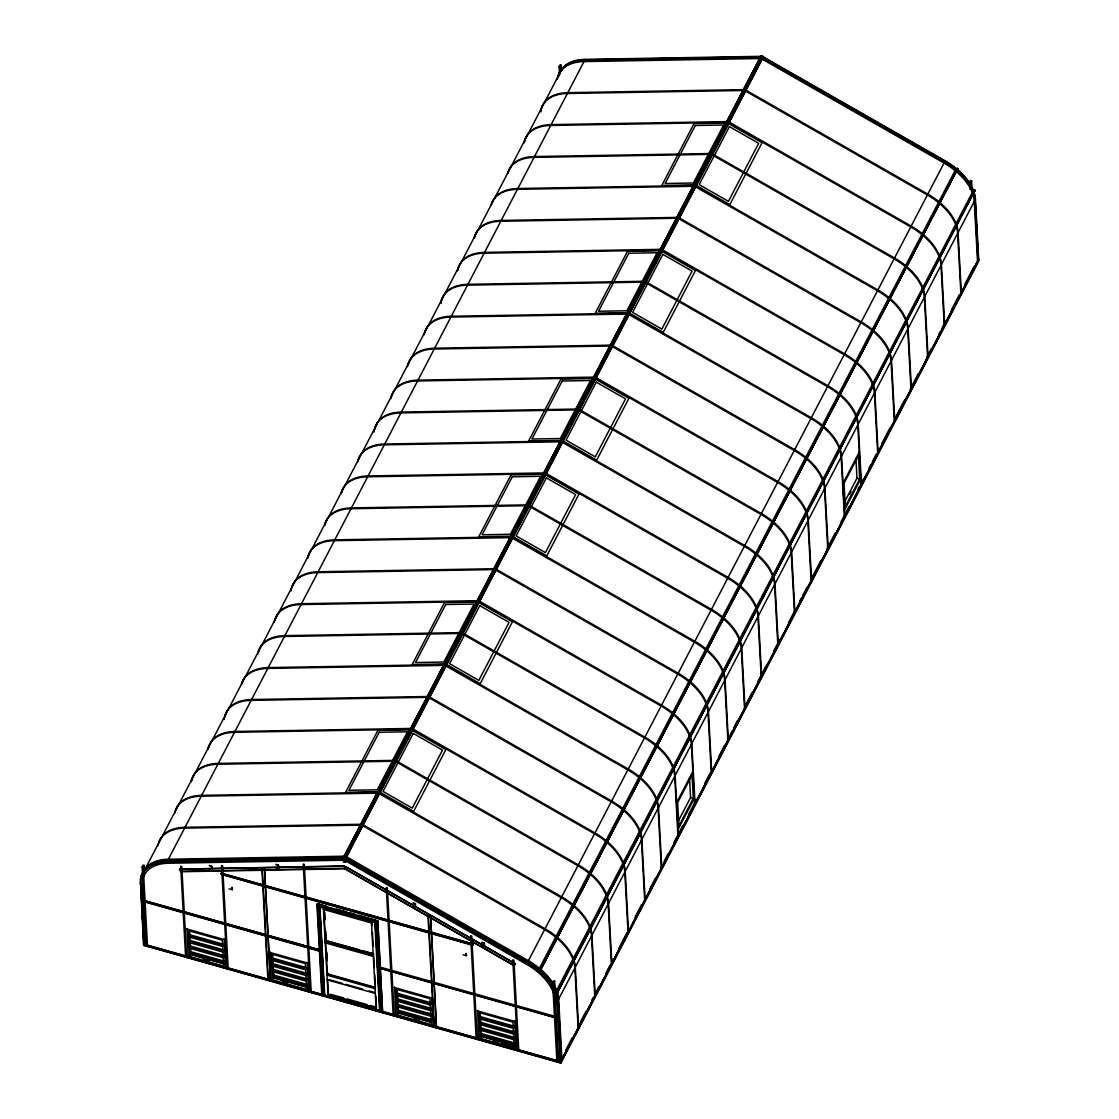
<?xml version="1.0" encoding="UTF-8"?>
<svg xmlns="http://www.w3.org/2000/svg" width="1119" height="1119" viewBox="0 0 1119 1119"><rect width="100%" height="100%" fill="white"/><g stroke="black" fill="none" stroke-linecap="round" stroke-linejoin="round"><path stroke-width="1.5" d="M189.251 935.568L189.069 936.995L222.625 946.45L223.45 944.254L189.908 934.799L189.251 935.568L222.793 945.023M189.726 936.225L189.908 934.799M189.559 941.205L223.101 950.66L222.933 952.087L189.377 942.632L189.559 941.205L190.202 940.436L223.758 949.891M190.202 940.436L189.377 942.632M223.884 956.969L223.24 957.724L189.684 948.269L189.866 946.842L190.51 946.073L224.066 955.528M190.51 946.073L189.684 948.269M223.534 963.361L224.373 961.165L190.817 951.709L190.16 952.479L189.992 953.906L223.534 963.361L224.192 962.606M190.65 953.15L190.817 951.709M223.24 957.724L223.408 956.297L189.866 946.842M272.253 958.969L305.809 968.425L305.627 969.851L272.085 960.396L272.253 958.969L272.91 958.2L306.466 967.655M272.085 960.396L272.91 958.2M272.56 964.606L306.116 974.062L305.935 975.488L272.393 966.033L272.56 964.606L273.218 963.837L306.774 973.292M273.218 963.837L272.393 966.033M307.068 978.929L306.242 981.125L272.7 971.67L272.868 970.243L273.526 969.474L307.068 978.929L306.9 980.356M273.526 969.474L272.7 971.67M273.176 975.88L272.994 977.307L306.55 986.762L307.375 984.566L273.833 975.111L273.176 975.88L306.718 985.335M273.651 976.537L273.833 975.111M430.857 1004.191L430.214 1004.96L396.658 995.504L396.839 994.078L397.483 993.308L431.039 1002.764M397.483 993.308L396.658 995.504M396.965 1001.141L397.791 998.945L431.347 1008.401L430.507 1010.597L396.965 1001.141L397.791 998.945M430.815 1016.234L431.64 1014.038L398.098 1004.582L397.441 1005.352L397.273 1006.778L430.815 1016.234L431.472 1015.479M397.916 1006.023L398.098 1004.582M397.749 1010.989L397.567 1012.415L431.123 1021.871L431.305 1020.444L397.749 1010.989L398.406 1010.219L431.948 1019.689M398.224 1011.66L398.406 1010.219M479.673 1018.905L480.499 1016.709L514.041 1026.165L513.215 1028.361L479.673 1018.905L480.499 1016.709M513.523 1033.998L514.348 1031.802L480.806 1022.346L480.149 1023.116L479.967 1024.542L513.523 1033.998L514.181 1033.229M480.624 1023.773L480.806 1022.346M514.656 1037.439L481.114 1027.983L480.457 1028.753L480.275 1030.179L513.831 1039.635L514.488 1038.866M480.932 1029.41L481.114 1027.983M514.782 1044.503L514.139 1045.272L480.583 1035.816L480.764 1034.39L481.408 1033.62L514.964 1043.076M481.408 1033.62L480.583 1035.816M513.831 1039.635L513.999 1038.208L480.457 1028.753M146.449 946.24L142.155 866.959L143.106 865.127L144.183 865.435L144.463 870.61M559.5 73.588L559.122 66.692L560.073 64.874L561.165 65.182L561.444 70.343M147.526 946.548L143.232 867.267L144.183 865.435M560.493 72.175L560.213 67L561.165 65.182M145.526 868.344L558.591 75.393M978.496 259.72L560.787 1061.861L143.54 944.254L140.532 883.199M144.505 900.683L322.188 950.577L144.505 900.683L144.561 901.872L322.16 951.933M140.253 883.716A50.761 30.129 27.5 0 1 167.221 861.448L585.153 59.363L762.249 56.314L945.177 160.842A50.761 30.129 27.5 0 1 970.229 184.006M344.204 865.98L345.519 868.778L180.914 871.729L179.474 869.169L344.204 865.98L345.519 868.288L180.914 871.239L179.6 868.917M143.54 944.254L143.973 943.415M146.337 944.086L145.904 944.926L142.631 884.388A48.201 28.618 27.5 0 1 168.242 863.239L344.428 860.203L526.406 964.186A48.201 28.618 27.5 0 1 555.136 1000.652L558.409 1061.19L558.843 1060.364M557.458 1062.099L557.486 1060.742L147.009 945.051L146.995 946.394M224.262 938.953L225.52 967.809L188.244 957.304L186.985 928.448M221.24 873.226L472.945 943.988L472.931 945.331L221.296 874.415L221.24 873.226L472.945 943.988M189.88 956.591L188.468 930.63L222.359 940.184L223.772 966.145L189.88 956.591L190.901 954.633L224.793 964.186M264.532 868.931L270.462 981.195L264.532 868.931L262.308 868.316L268.378 980.328M307.277 962.354L308.536 991.21L271.26 980.692L270.001 951.849M272.896 979.992L271.483 954.031L305.375 963.585L306.774 989.546L272.896 979.992L273.903 978.034L307.795 987.587M760.976 55.95L343.071 858.259L760.976 55.95L763.522 56.663L763.717 60.23M319.544 904.516L324.37 996.4L319.544 904.516L317.32 903.886L322.272 995.518M378.544 791.72L410.813 729.798L377.886 730.357L345.631 792.294L376.809 791.748M167.221 861.448L344.33 858.399L762.249 56.314M760.99 56.174L763.214 56.803L345.295 858.888L345.463 862.008L343.253 861.602L345.785 862.315L345.603 858.749L763.522 56.663M344.232 868.414L514.264 965.683L344.232 868.414L345.463 866.526L515.495 963.795L514.264 965.683M327.993 973.166L326.972 975.125L375.047 988.678M323.307 994.329L318.146 904.404L318.369 906.026L376.613 922.448M376.655 920.294L376.404 921.133L318.16 904.711L318.411 903.886L326.734 906.222M377.788 920.937L382.614 1012.807L377.788 920.937L375.564 920.308L380.516 1011.94M373.886 953.975L325.531 940.953L323.797 908.698M380.67 1010.023L379.649 1011.982L374.753 921.538L319.894 906.082L324.804 996.511M430.577 915.748L436.522 1028.011L430.577 915.748L428.353 915.118L434.424 1027.13M381.551 1010.751L376.39 920.825M431.85 997.463L433.109 1026.319L395.832 1015.814L394.573 986.958M397.469 1015.101L396.056 989.14L429.948 998.694L431.347 1024.654L397.469 1015.101L398.476 1013.143L397.175 988.916M514.852 1020.864L516.125 1049.72L478.848 1039.201L477.575 1010.359M481.492 1036.544L515.383 1046.097L514.362 1048.055L480.471 1038.502L481.492 1036.544L480.177 1012.317M146.715 945.149L146.771 946.184L143.596 945.289L560.857 1063.05L557.514 1001.323A50.761 30.129 27.5 0 0 527.259 962.927L945.177 160.842M539.624 971.194L957.724 168.423L539.848 971.404L538.141 970.774L956.074 168.689L957.556 169.109L539.624 971.194L538.155 970.928M539.848 971.404L957.724 168.423M556.926 1061.945L552.632 982.65L553.583 980.831L554.66 981.139L555.038 988.035M969.977 189.293L969.6 182.397L970.551 180.565L971.628 180.872L972.103 189.489M557.877 1060.113L558.954 1060.42L558.003 1062.253L553.709 982.958L554.66 981.139M971.628 180.872L970.677 182.705L969.6 182.397M974.761 190.188L557.094 993.224L555.402 992.749L973.32 190.51L974.971 190.244L557.094 993.224A50.761 30.129 27.5 0 1 558.227 999.952L561.5 1060.49M555.402 992.749L556.87 993.015L974.971 190.244M557.514 1001.323L975.432 199.238A50.761 30.129 27.5 0 0 972.131 187.46M555.066 1017.577L377.467 967.515L555.066 1017.577L555.094 1016.374L377.397 966.326M676.533 802.827L692.955 771.299M860.805 478.806L844.369 510.32L842.915 483.492L859.35 451.964L858.665 451.768M677.792 822.087L690.577 797.553L689.5 777.593M844.188 502.753L856.972 478.219L855.895 458.258M849.489 494.556L851.041 491.549M693.29 798.309L678.911 825.92L677.652 802.645L692.032 775.033L693.29 798.309L690.577 797.553M859.686 478.974L845.293 506.585L844.034 483.31L858.427 455.699L859.686 478.974L856.972 478.219M677.988 829.655L694.409 798.141M565.724 1050.237L572.173 1037.859M580.243 1022.374L585.894 1011.534M591.545 1000.694L593.154 997.589M594.762 994.497L598.805 986.748M606.064 972.817L610.093 965.082M611.715 961.976L613.324 958.885M618.975 948.045L627.046 932.561M635.102 917.076L641.565 904.684M649.635 889.199L655.286 878.359M660.923 867.519L662.546 864.428M664.154 861.336L668.183 853.587M673.834 842.747L682.716 825.724M688.353 814.884L696.424 799.4M704.494 783.915L710.145 773.075M719.013 756.038L724.664 745.198M730.315 734.358L731.924 731.266M733.532 728.161L737.575 720.426M744.834 706.495L752.094 692.549M757.745 681.709L760.165 677.065M761.773 673.974L765.816 666.225M773.872 650.74L779.523 639.9M788.405 622.877L794.056 612.037M799.693 601.197L801.316 598.092M802.924 595L806.953 587.265M812.604 576.425L820.675 560.941M827.123 548.548L835.194 533.064M840.845 522.223L848.915 506.739M857.783 489.702L859.406 486.611M861.015 483.52L863.434 478.862M869.085 468.036L870.694 464.931M872.302 461.839L876.345 454.09M881.996 443.25L890.053 427.766M895.704 416.925L904.586 399.903M910.223 389.062L918.293 373.578M927.175 356.541L931.204 348.806M938.463 334.861L940.086 331.77M941.694 328.678L945.723 320.929M951.374 310.089L959.445 294.605M965.096 283.764L973.964 266.728M560.759 1061.274L978.677 259.188M563.808 1055.609L575.096 1033.928M576.705 1030.837L589.615 1006.065M591.238 1002.96L604.148 978.188M605.757 975.097L629.955 928.644M633.186 922.448L644.488 900.767M646.097 897.676L659.007 872.89M660.616 869.799L699.347 795.469M702.578 789.287L710.635 773.788M712.257 770.697L713.866 767.606M715.475 764.501L728.385 739.729M730.008 736.638L742.918 711.852M744.527 708.761L768.725 662.308M771.145 657.664L780.027 640.627M781.635 637.536L783.258 634.431M784.867 631.34L797.777 606.568M799.386 603.463L823.598 557.01M826.018 552.366L838.117 529.147M840.537 524.503L849.405 507.466M851.027 504.375L852.636 501.27M854.245 498.179L867.155 473.407M868.778 470.302L892.976 423.849M895.396 419.205L907.495 395.972M909.915 391.328L918.797 374.305M920.405 371.2L922.028 368.109M923.637 365.004L936.547 340.232M938.156 337.141L962.368 290.688M964.788 286.044L976.887 262.811M557.458 1061.945L560.633 1062.84L978.552 260.755M560.857 1063.05L978.775 260.965L975.432 199.238M430.507 1010.597L431.165 1009.842M513.215 1028.361L513.873 1027.592M179.474 869.169L344.079 866.218M956.074 168.843L957.766 169.319M559.122 66.692L560.213 67M973.32 190.664L975.027 191.139M343.057 858.035L345.603 858.749M264.406 869.183L261.86 868.47L267.931 980.482M430.451 915.985L427.92 915.272L433.976 1027.284M473.001 945.023L221.38 874.093L221.324 873.058M336.721 909.034L346.708 911.859M350.037 912.796L355.017 914.195M358.346 915.132L374.991 919.832M377.662 921.175L316.873 904.04L321.838 995.686M318.258 906.488L376.502 922.909M325.447 909.16L330.427 910.558M333.742 911.495L350.317 916.167M353.632 917.104L358.612 918.503M361.927 919.44L370.207 921.776M323.419 909.411L371.494 922.965M142.155 866.959L143.232 867.267M552.632 982.65L553.709 982.958M142.924 875.604L143.176 876.555L141.484 876.079L142.966 876.345L142.924 875.604L142.966 876.345M358.961 949.779L325.811 940.422L325.349 931.945M362.276 950.702L372.235 953.514M373.242 955.22L325.167 941.666L326.188 939.708L325.727 931.162M335.546 944.954L360.416 951.961M363.731 952.898L373.676 955.71L374.319 967.585M325.223 942.869L373.312 956.423M322.244 951.626L144.645 901.564L144.589 900.529M186.719 928.966L223.996 939.484M269.721 952.367L306.998 962.872M394.294 987.476L431.57 997.994M477.309 1010.877L514.586 1021.381M327.615 973.88L374.04 986.972M396.839 994.078L430.381 1003.533M479.841 1017.479L513.397 1026.934M193.083 937.176L198.119 938.589M204.819 940.492L209.854 941.904M213.211 942.855L218.247 944.268M272.742 959.626L277.764 961.053M284.478 962.941L289.513 964.354M292.87 965.305L301.249 967.669M407.372 997.575L412.407 999.001M415.764 999.938L424.157 1002.302M487.031 1020.024L492.066 1021.451M495.423 1022.388L503.802 1024.752M329.224 979.684L342.498 983.419M345.813 984.356L362.388 989.028M369.018 990.902L373.998 992.301M327.238 979.866L375.313 993.42M397.133 999.715L430.689 1009.17M480.149 1023.116L513.691 1032.571M205.127 946.128L210.162 947.541M276.393 966.215L281.428 967.627M284.785 968.578L289.821 969.991M407.68 1003.211L412.715 1004.638M487.338 1025.661L492.374 1027.088M272.868 970.243L306.424 979.698M397.441 1005.352L430.997 1014.807M205.434 951.765L210.47 953.178M217.184 955.066L222.205 956.493M276.701 971.851L281.736 973.264M296.829 977.53L301.864 978.943M399.595 1006.485L404.63 1007.911M407.987 1008.848L413.023 1010.275M419.723 1012.163L424.758 1013.576M499.382 1034.613L504.417 1036.04M190.16 952.479L223.716 961.934M480.764 1034.39L514.306 1043.845M197.35 955.039L202.385 956.451M217.478 960.703L222.513 962.13M277.008 977.488L282.044 978.901M288.744 980.803L293.779 982.216M297.136 983.167L305.529 985.531M399.903 1012.122L404.938 1013.548M411.652 1015.437L416.674 1016.863M420.031 1017.8L425.066 1019.227M491.297 1037.886L496.332 1039.313M499.689 1040.25L508.082 1042.614M398.476 1013.143L430.759 1022.248M330.399 994.259L343.659 997.994M346.974 998.931L366.864 1004.54M370.179 1005.477L375.159 1006.876M203.854 959.291L208.903 960.717M282.925 981.573L287.961 983M414.142 1018.556L419.177 1019.982M493.199 1040.852L498.249 1042.265M501.62 1043.216L506.655 1044.642M509.033 1045.482L513.901 1046.852M328.063 995.099L376.138 1008.653M143.498 943.667L147.121 944.674M557.752 1060.406L561.053 1061.344L557.78 1000.806A50.761 30.129 27.5 0 0 553.583 987.294M557.542 1061.777L147.065 946.087L147.009 945.051M557.052 992.343L556.87 993.015M762.277 56.831L784.923 69.77M787.944 71.49L877.002 122.377M880.024 124.111L916.251 144.813M919.272 146.533L944.94 161.192A50.033 29.695 27.5 0 1 951.066 165.066M344.33 858.399L527.259 962.927M345.449 866.61L515.481 963.879M978.44 260.293L975.167 199.755A50.761 30.129 27.5 0 0 944.912 161.36L761.983 56.831L584.873 59.88A50.761 30.129 27.5 0 0 558.451 76.022M978.272 260.615L974.999 200.077A50.761 30.129 27.5 0 0 944.744 161.668L761.815 57.139L584.719 60.188A50.761 30.129 27.5 0 0 558.283 76.344M977.992 261.147L974.719 200.609A50.761 30.129 27.5 0 0 944.464 162.213L761.535 57.684L584.426 60.734A50.761 30.129 27.5 0 0 558.003 76.875M977.558 261.986L974.285 201.448A50.761 30.129 27.5 0 0 944.03 163.052L761.102 58.524L583.992 61.573A50.761 30.129 27.5 0 0 557.276 79.183M970.551 180.565L971.054 189.601M957.514 168.368L957.542 169.109M961.347 293.094L958.074 232.556A50.761 30.129 27.5 0 0 927.819 194.147L744.89 89.618L567.795 92.667A50.761 30.129 27.5 0 0 541.358 108.823M960.913 293.933L957.64 233.395A50.761 30.129 27.5 0 0 927.385 194.986L744.457 90.457L567.361 93.506A50.761 30.129 27.5 0 0 540.631 111.131M944.716 325.028L941.429 264.49A50.761 30.129 27.5 0 0 911.174 226.094L728.245 121.565L551.149 124.615A50.761 30.129 27.5 0 0 524.419 142.225M944.268 325.867L940.995 265.329A50.761 30.129 27.5 0 0 910.74 226.919L727.812 122.405L550.716 125.454A50.761 30.129 27.5 0 0 523.986 143.064M928.071 356.975L924.784 296.437A50.761 30.129 27.5 0 0 894.529 258.027L711.6 153.499L534.504 156.548A50.761 30.129 27.5 0 0 508.082 172.704M927.637 357.8L924.35 297.276A50.761 30.129 27.5 0 0 894.095 258.867L711.166 154.338L534.071 157.387A50.761 30.129 27.5 0 0 507.648 173.529M911.425 388.908L908.152 328.371A50.761 30.129 27.5 0 0 906.908 321.74M910.992 389.748L907.705 329.21A50.761 30.129 27.5 0 0 906.474 322.58M894.78 420.856L891.507 360.318A50.761 30.129 27.5 0 0 861.252 321.908L678.324 217.38L501.228 220.429A50.761 30.129 27.5 0 0 474.498 238.053M894.347 421.681L891.074 361.143A50.761 30.129 27.5 0 0 860.819 322.748L677.89 218.219L500.78 221.268A50.761 30.129 27.5 0 0 474.358 237.41M878.135 452.789L874.862 392.251A50.761 30.129 27.5 0 0 844.607 353.856L661.679 249.327L484.583 252.376A50.761 30.129 27.5 0 0 457.853 269.987M877.702 453.629L874.429 393.091A50.761 30.129 27.5 0 0 844.174 354.681L661.245 250.152L484.149 253.202A50.761 30.129 27.5 0 0 457.419 270.826M861.504 484.737L858.217 424.199A50.761 30.129 27.5 0 0 827.962 385.789L645.034 281.261L467.938 284.31A50.761 30.129 27.5 0 0 441.012 303.445M861.057 485.562L857.783 425.024A50.761 30.129 27.5 0 0 827.528 386.628L644.6 282.1L467.504 285.149A50.761 30.129 27.5 0 0 440.774 302.759M844.859 516.67L841.572 456.132A50.761 30.129 27.5 0 0 811.317 417.737L628.388 313.208L451.293 316.257A50.761 30.129 27.5 0 0 424.87 332.399M844.425 517.51L841.138 456.972A50.761 30.129 27.5 0 0 839.907 450.342M828.214 548.618L824.941 488.08A50.761 30.129 27.5 0 0 823.696 481.45M827.78 549.443L824.507 488.905A50.761 30.129 27.5 0 0 794.252 450.509L611.324 345.981L434.214 349.03A50.761 30.129 27.5 0 0 408.211 363.745M811.569 580.551L808.296 520.013A50.761 30.129 27.5 0 0 778.041 481.618L595.112 377.089L418.016 380.138A50.761 30.129 27.5 0 0 391.58 396.28M811.135 581.39L807.862 520.853A50.761 30.129 27.5 0 0 777.607 482.443L594.679 377.914L417.569 380.964A50.761 30.129 27.5 0 0 390.853 398.588M794.924 612.499L791.651 551.961A50.761 30.129 27.5 0 0 761.396 513.551L578.467 409.022L401.371 412.072A50.761 30.129 27.5 0 0 374.641 429.696M794.49 613.324L791.217 552.786A50.761 30.129 27.5 0 0 760.962 514.39L578.033 409.862L400.938 412.911A50.761 30.129 27.5 0 0 374.501 429.053M778.292 644.432L775.005 583.894A50.761 30.129 27.5 0 0 744.75 545.499L561.822 440.97L384.726 444.019A50.761 30.129 27.5 0 0 357.996 461.629M777.859 645.271L774.572 584.733A50.761 30.129 27.5 0 0 744.317 546.324L561.388 441.795L384.293 444.844A50.761 30.129 27.5 0 0 357.87 461M761.647 676.38L758.36 615.842A50.761 30.129 27.5 0 0 757.129 609.212M761.214 677.205L757.927 616.667A50.761 30.129 27.5 0 0 756.696 610.037M745.002 708.313L741.729 647.775A50.761 30.129 27.5 0 0 711.474 609.365L528.546 504.851L351.436 507.9A50.761 30.129 27.5 0 0 325.433 522.615M744.569 709.152L741.296 648.614A50.761 30.129 27.5 0 0 740.051 641.984M728.357 740.246L725.084 679.723A50.761 30.129 27.5 0 0 694.829 641.313L511.901 536.784L334.805 539.834A50.761 30.129 27.5 0 0 308.075 557.458M727.923 741.086L724.65 680.548A50.761 30.129 27.5 0 0 694.395 642.152L511.467 537.624L334.357 540.673A50.761 30.129 27.5 0 0 307.641 558.283M711.712 772.194L708.439 711.656A50.761 30.129 27.5 0 0 678.184 673.246L495.255 568.718L318.16 571.767A50.761 30.129 27.5 0 0 291.737 587.923M711.278 773.033L708.005 712.495A50.761 30.129 27.5 0 0 677.75 674.086L494.822 569.557L317.726 572.606A50.761 30.129 27.5 0 0 291.709 587.335M695.081 804.127L691.794 743.589A50.761 30.129 27.5 0 0 661.539 705.194L478.61 600.665L301.515 603.714A50.761 30.129 27.5 0 0 275.092 619.856M694.647 804.967L691.36 744.429A50.761 30.129 27.5 0 0 661.105 706.033L478.177 601.504L301.081 604.554A50.761 30.129 27.5 0 0 274.351 622.164M678.436 836.075L675.149 775.537A50.761 30.129 27.5 0 0 644.894 737.127L461.979 632.599L284.869 635.648A50.761 30.129 27.5 0 0 259.384 648.992M678.002 836.914L674.715 776.376A50.761 30.129 27.5 0 0 644.46 737.967L461.532 633.438L284.436 636.487A50.761 30.129 27.5 0 0 258.419 651.202M661.791 868.008L658.518 807.47A50.761 30.129 27.5 0 0 657.273 800.854M661.357 868.848L658.084 808.31A50.761 30.129 27.5 0 0 656.839 801.68M645.145 899.956L641.872 839.418A50.761 30.129 27.5 0 0 611.617 801.008L428.689 696.48L251.593 699.529A50.761 30.129 27.5 0 0 224.863 717.153M644.712 900.781L641.439 840.257A50.761 30.129 27.5 0 0 611.184 801.847L428.255 697.319L251.16 700.368A50.761 30.129 27.5 0 0 224.723 716.51M628.5 931.889L625.227 871.351A50.761 30.129 27.5 0 0 594.972 832.956L412.044 728.427L234.948 731.476A50.761 30.129 27.5 0 0 208.218 749.087M628.067 932.728L624.794 872.191A50.761 30.129 27.5 0 0 594.539 833.781L411.61 729.252L234.514 732.302A50.761 30.129 27.5 0 0 208.092 748.457M611.869 963.837L608.582 903.299A50.761 30.129 27.5 0 0 578.327 864.889L395.399 760.361L218.303 763.41A50.761 30.129 27.5 0 0 191.573 781.034M611.436 964.662L608.149 904.124A50.761 30.129 27.5 0 0 577.894 865.728L394.965 761.2L217.869 764.249A50.761 30.129 27.5 0 0 191.139 781.873M595.224 995.77L591.937 935.232A50.761 30.129 27.5 0 0 561.682 896.837L378.768 792.308L201.658 795.357A50.761 30.129 27.5 0 0 175.655 810.072M594.79 996.609L591.503 936.071A50.761 30.129 27.5 0 0 590.272 929.441M578.579 1027.718L575.306 967.18A50.761 30.129 27.5 0 0 574.061 960.55M578.145 1028.543L574.872 968.005A50.761 30.129 27.5 0 0 544.617 929.609L361.689 825.081L184.579 828.13A50.761 30.129 27.5 0 0 158.576 842.845M561.934 1059.651L558.661 999.113A50.761 30.129 27.5 0 0 554.464 985.601M561.22 1061.022L557.947 1000.498A50.761 30.129 27.5 0 0 554.646 988.706M560.577 1061.805L560.633 1062.84M560.073 1061.078L556.828 1001.141A50.033 29.695 27.5 0 0 527.007 963.277L344.358 858.916L167.514 861.952A50.033 29.695 27.5 0 0 140.938 883.912L144.183 943.849M518.824 1051.203L513.887 960.172L512.81 959.864L517.733 1050.895M514.362 1048.055L512.95 1022.095L479.072 1012.541L480.471 1038.502M477.309 1039.509L471.7 936.03L470.623 935.736L476.218 1039.201M466.203 955.458L466.077 953.318L466.525 955.78L463.14 954.815M394.28 1016.094L387.328 887.759L386.251 887.451L393.203 1015.8M376.152 926.546L376.53 933.498M377.187 945.681L377.662 954.367M378.32 966.55L378.781 975.236M379.453 987.42L379.914 996.106M375.117 920.461L380.082 1012.094M371.872 922.252L372.054 925.637M372.417 932.435L373.159 946.017M374.697 974.383L375.424 987.951L327.349 974.411L325.601 942.156M375.83 996.148L376.474 1007.995L328.399 994.441L327.573 979.223M371.368 920.587L376.264 1011.016M324.678 912.041L325.056 918.993M326.846 952.031L327.321 960.731M324.244 911.565L324.706 920.056M326.524 953.514L326.888 960.298M323.293 907.033L328.189 997.477M319.838 917.426L320.216 924.336M321.055 939.904L321.335 945.079M322.09 958.913L322.468 965.837M323.307 981.391L323.587 986.58M311.25 992.693L304.298 864.358L303.221 864.05L310.173 992.399M272.602 953.808L273.819 976.3M232.109 889.479L231.997 887.325L232.43 889.801L229.045 888.836M228.234 969.292L222.625 865.826L221.534 865.519L227.143 968.984M189.587 930.407L190.803 952.898M186.719 957.598L181.782 866.568L180.705 866.26L185.628 957.291M140.882 886.346L141.54 898.445M142.001 907.103L142.659 919.203M143.12 927.861L143.778 939.96M140.714 886.654L141.553 902.222M141.833 907.411L142.686 922.979M142.966 928.169L143.805 943.737M559.794 74.372A50.033 29.695 27.5 0 1 560.311 73.015M561.654 70.469A50.033 29.695 27.5 0 1 565.571 66.077M566.787 65.14A50.033 29.695 27.5 0 1 570.984 62.762M572.55 62.118A50.033 29.695 27.5 0 1 574.187 61.559M575.907 61.069A50.033 29.695 27.5 0 1 579.544 60.342M953.01 166.465A50.033 29.695 27.5 0 1 956.717 169.375M958.465 170.899A50.033 29.695 27.5 0 1 964.732 177.306M966.103 178.956A50.033 29.695 27.5 0 1 967.362 180.635M968.55 182.327A50.033 29.695 27.5 0 1 969.627 184.034M974.006 194.188A50.033 29.695 27.5 0 1 974.607 197.448M558.423 76.973A50.761 30.129 27.5 0 1 560.283 71.378M561.025 70.105A50.761 30.129 27.5 0 1 585.153 59.363M552.576 985.573A50.761 30.129 27.5 0 0 527.525 962.396L344.596 857.867L167.5 860.917A50.761 30.129 27.5 0 0 143.372 871.673M140.574 880.052A50.761 30.129 27.5 0 1 142.631 872.946M552.744 985.252A50.761 30.129 27.5 0 0 527.692 962.088L344.764 857.56L167.654 860.609A50.761 30.129 27.5 0 0 140.742 879.744M540.869 111.802A50.761 30.129 27.5 0 1 541.064 110.291M906.334 320.034A50.761 30.129 27.5 0 0 877.897 289.975L694.969 185.446L517.859 188.496A50.761 30.129 27.5 0 0 491.437 204.637M905.9 320.873A50.761 30.129 27.5 0 0 877.45 290.8L694.535 186.272L517.426 189.321A50.761 30.129 27.5 0 0 491.003 205.476M839.32 448.635A50.761 30.129 27.5 0 0 810.883 418.562L627.955 314.033L450.859 317.083A50.761 30.129 27.5 0 0 424.129 334.707M823.122 479.743A50.761 30.129 27.5 0 0 794.686 449.67L611.757 345.142L434.648 348.191A50.761 30.129 27.5 0 0 408.225 364.346M407.484 366.64A50.761 30.129 27.5 0 1 407.792 365.172M374.012 432.046A50.761 30.129 27.5 0 1 374.208 430.521M756.108 608.33A50.761 30.129 27.5 0 0 727.672 578.271L544.743 473.743L367.647 476.792A50.761 30.129 27.5 0 0 342.162 490.136M756.556 607.505A50.761 30.129 27.5 0 0 728.105 577.432L545.191 472.903L368.081 475.953A50.761 30.129 27.5 0 0 342.064 490.668M341.351 493.577A50.761 30.129 27.5 0 1 341.659 492.094M341.225 492.933A50.761 30.129 27.5 0 1 341.631 491.507M739.477 640.278A50.761 30.129 27.5 0 0 711.041 610.205L528.112 505.676L351.002 508.725A50.761 30.129 27.5 0 0 324.58 524.881M324.72 525.51A50.761 30.129 27.5 0 1 325.014 524.042M291.234 590.902A50.761 30.129 27.5 0 1 291.43 589.391M290.996 590.231A50.761 30.129 27.5 0 1 291.29 588.762M258.447 651.804A50.761 30.129 27.5 0 1 258.853 650.377M257.706 654.111A50.761 30.129 27.5 0 1 258.013 652.629M656.699 799.148A50.761 30.129 27.5 0 0 628.263 769.075L445.334 664.546L268.224 667.595A50.761 30.129 27.5 0 0 241.802 683.737M656.266 799.973A50.761 30.129 27.5 0 0 627.829 769.9L444.9 665.385L267.791 668.435A50.761 30.129 27.5 0 0 241.368 684.576M224.234 719.503A50.761 30.129 27.5 0 1 224.429 717.992M589.699 927.735A50.761 30.129 27.5 0 0 561.248 897.662L378.334 793.133L201.224 796.182A50.761 30.129 27.5 0 0 174.802 812.338M174.928 812.967A50.761 30.129 27.5 0 1 175.235 811.499M573.487 958.843A50.761 30.129 27.5 0 0 545.051 928.77L362.122 824.241L185.013 827.291A50.761 30.129 27.5 0 0 158.59 843.446M157.863 845.754A50.761 30.129 27.5 0 1 158.157 844.272M553.457 983.881A50.761 30.129 27.5 0 0 528.406 960.717L345.477 856.189L168.382 859.238A50.761 30.129 27.5 0 0 143.512 871.253M553.024 984.72A50.761 30.129 27.5 0 0 527.972 961.543L345.044 857.014L167.948 860.063A50.761 30.129 27.5 0 0 143.078 872.093M554.926 988.175A50.761 30.129 27.5 0 1 556.409 991.616M141.372 879.926A50.761 30.129 27.5 0 1 141.651 876.848M141.945 875.38A50.761 30.129 27.5 0 1 142.882 872.582M140.938 880.751A50.761 30.129 27.5 0 1 142.449 873.407M444.453 602.609L412.198 664.532L445.11 663.959L477.379 602.036L444.453 602.609M511.033 474.848L478.764 536.77L511.691 536.197L543.946 474.274L511.033 474.848M560.927 379.089L528.658 441.012L561.584 440.438L593.839 378.516L560.927 379.089M627.493 251.327L595.224 313.25L628.151 312.691L660.406 250.754L627.493 251.327M694.06 123.566L661.791 185.488L694.717 184.929L726.986 123.006L694.06 123.566M379.173 732.274L348.946 790.294L377.271 789.804L407.498 731.798L379.173 732.274M445.74 604.512L415.513 662.532L443.837 662.042L474.064 604.036L445.74 604.512M512.306 476.764L482.079 534.77L510.404 534.281L540.631 476.274L512.306 476.764M562.2 381.006L531.973 439.012L560.297 438.536L590.524 380.516L562.2 381.006M628.766 253.244L598.539 311.25L626.864 310.774L657.091 252.754L628.766 253.244M695.333 125.482L665.106 183.502L693.43 183.012L723.657 124.992L695.333 125.482M411.876 730.092L379.607 792.014L413.624 811.457L445.88 749.534L411.876 730.092M478.442 602.33L446.187 664.266L480.191 683.695L512.446 621.772L478.442 602.33M545.009 474.582L512.754 536.505L546.757 555.933L579.027 494.011L545.009 474.582M594.902 378.823L562.647 440.746L596.651 460.175L628.92 398.252L594.902 378.823M661.483 251.062L629.214 312.984L663.217 332.413L695.486 270.49L661.483 251.062M728.049 123.3L695.78 185.222L729.784 204.651L762.053 142.728L728.049 123.3M413.233 733.407L383.006 791.427L412.268 808.142L442.495 750.122L413.233 733.407M479.799 605.645L449.572 663.665L478.834 680.38L509.061 622.36L479.799 605.645M546.366 477.883L516.139 535.903L545.401 552.618L575.628 494.612L546.366 477.883M596.259 382.138L566.032 440.145L595.294 456.86L625.521 398.854L596.259 382.138M662.84 254.377L632.599 312.383L661.861 329.098L692.088 271.092L662.84 254.377M729.406 126.615L699.179 184.621L728.427 201.35L758.654 143.33L729.406 126.615M278.505 865.099L275.959 864.386L278.197 865.239L278.365 868.358L276.155 867.952L278.701 868.666L278.505 865.099M415.471 903.704L412.925 902.991L415.163 903.844L415.331 906.963L413.121 906.558L415.653 907.271L415.471 903.704M211.813 866.26L209.267 865.533L211.505 866.386L211.673 869.505L209.463 869.099L211.995 869.813L211.813 866.26M484.359 943.079L481.813 942.366L484.051 943.205L484.219 946.324L482.009 945.919L484.555 946.632L484.359 943.079M158.506 863.043L156.87 863.448L158.562 863.924L158.506 863.043"/></g></svg>
